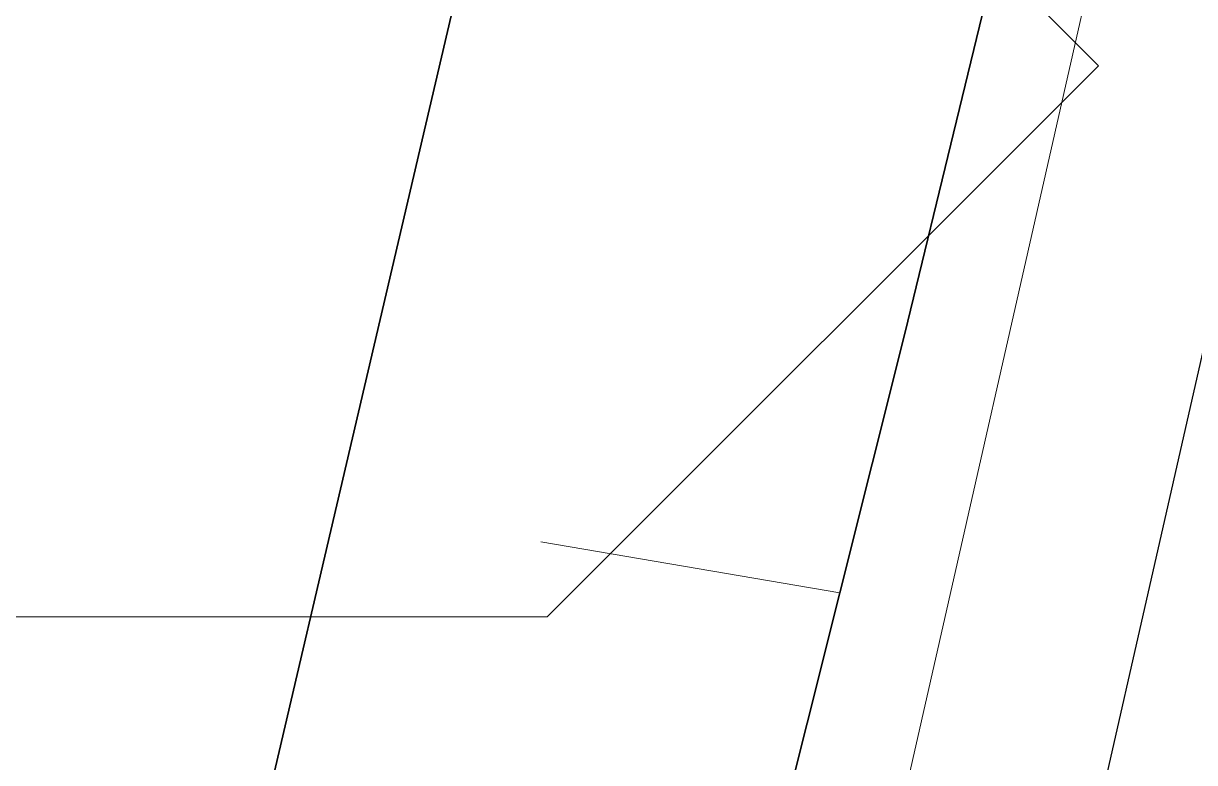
# Model space of a CAD drawing. Header units: metres. Extents: x 0 to 105485, y 0 to 425721.
# Drawn here: x 105037.75 to 105048.37, y 425211.18 to 425217.89 of the extents above; entities that cross this region are included whole.
import ezdxf

# ---------------------------------------------------------------- set-up
doc = ezdxf.new("R2010")
doc.units = ezdxf.units.M
doc.header["$MEASUREMENT"] = 0
doc.linetypes.add('KG-PERCEEL-SO', pattern=[19, 5.5, -4, 5.5, -4])
for name, color, linetype, lineweight in [('B-XX-KG-GRENS_PERCEEL-G', 150, 'KG-PERCEEL-SO', 18), ('B-XX-OG-BEBOUWING-G', 7, 'Continuous', 35), ('B-XX-OG-GRENS-G', 7, 'Continuous', 18), ('B-XX-VH-OPENVERHARDING-G', 90, 'Continuous', 18)]:
    doc.layers.add(name, color=color, linetype=linetype, lineweight=lineweight)
doc.layers.add('GIS-WEGVAKKEN', color=2, linetype='Continuous')

msp = doc.modelspace()

# ---------------------------------------------------------------- linework, layer by layer
at = {"layer": 'B-XX-KG-GRENS_PERCEEL-G', "ltscale": 0.5, "flags": 128}
for points in [[(105040.588, 425213.495), (105041.848, 425218.888), (105043.429, 425225.929)], [(105045.153, 425212.717), (105045.743, 425215.072), (105048.216, 425225.262)], [(105039.873, 425210.436), (105040.588, 425213.495)], [(105045.153, 425212.717), (105040.588, 425213.495)], [(105041.98, 425200.369), (105042.188, 425200.338), (105043.675, 425206.814), (105045.153, 425212.717)]]:
    msp.add_lwpolyline(points, dxfattribs=at)
at = {"layer": 'B-XX-OG-BEBOUWING-G', "ltscale": 0.5}
for points in [[(105043.429, 425225.929), (105037.744, 425226.776), (105034.811, 425211.738), (105034.583, 425211.769), (105033.638, 425206.462), (105034.879, 425206.243), (105032.65, 425195.757), (105027.131, 425196.869), (105025.416, 425188.36), (105029.563, 425187.431), (105034.418, 425186.125), (105035.982, 425193.125), (105037.138, 425198.341), (105037.795, 425201.308), (105038.814, 425205.905), (105041.848, 425218.888)], [(105048.216, 425225.262), (105043.46, 425226.078), (105043.429, 425225.929), (105041.848, 425218.888), (105038.814, 425205.905), (105037.795, 425201.308), (105041.98, 425200.369), (105042.188, 425200.338), (105043.675, 425206.814), (105045.743, 425215.072)]]:
    msp.add_lwpolyline(points, close=True, dxfattribs=at)
at = {"layer": 'B-XX-OG-GRENS-G'}
msp.add_polyline3d([(104972.5, 425237.5, 3.305), (104977.5, 425237.5, 3.215), (104982.5, 425237.5, 3.274), (104987.5, 425237.5, 3.271), (104992.5, 425237.5, 3.28), (104997.5, 425237.5, 3.266), (105002.5, 425237.5, 3.265), (105012.5, 425232.5, 3.242), (105017.5, 425232.5, 3.28), (105022.5, 425232.5, 3.238), (105027.5, 425232.5, 3.263), (105037.5, 425227.5, 3.264), (105047.5, 425217.5, 3.005), (105042.5, 425212.5, 2.689), (105032.5, 425212.5, 3.074), (105027.5, 425212.5, 2.985), (105012.5, 425212.5, 2.424), (105012.5, 425197.5, 2.498), (105007.5, 425197.5, 2.474), (105002.5, 425207.5, 2.64)], close=True, dxfattribs=at)
at = {"layer": 'B-XX-VH-OPENVERHARDING-G', "ltscale": 0.5}
msp.add_lwpolyline([(105039.095, 425181.623), (105043.884, 425202.73), (105043.866, 425203.008), (105043.699, 425203.232), (105043.489, 425203.325), (105043.924, 425205.185), (105044.187, 425205.185), (105044.422, 425205.335), (105044.536, 425205.568), (105047.741, 425219.706), (105048.526, 425223.367), (105048.633, 425223.867), (105048.216, 425225.262), (105045.743, 425215.072), (105043.675, 425206.814), (105042.188, 425200.338), (105041.98, 425200.369), (105041.326, 425197.418), (105040.152, 425192.085), (105038.686, 425185.024), (105037.959, 425181.596)], dxfattribs=at)
msp.add_lwpolyline([(105035.7, 425150), (105036.455, 425154.257), (105038.027, 425161.122), (105039.127, 425165.946), (105043.353, 425184.557), (105045.62, 425194.488), (105051.145, 425218.838), (105051.955, 425222.685), (105048.526, 425223.367), (105047.741, 425219.706), (105044.536, 425205.568), (105043.884, 425202.73), (105039.095, 425181.623), (105038.2, 425177.734), (105034.45, 425161.086), (105032.926, 425154.454), (105032.244, 425151.113), (105032.021, 425150)], close=True, dxfattribs=at)
at = {"layer": 'GIS-WEGVAKKEN'}
msp.add_lwpolyline([(105033.897, 425150), (105034.92, 425155.33), (105049.07, 425217.64), (105050.1, 425222.36), (105051.302, 425228.47)], dxfattribs=at)

doc.saveas('drawing.dxf')
